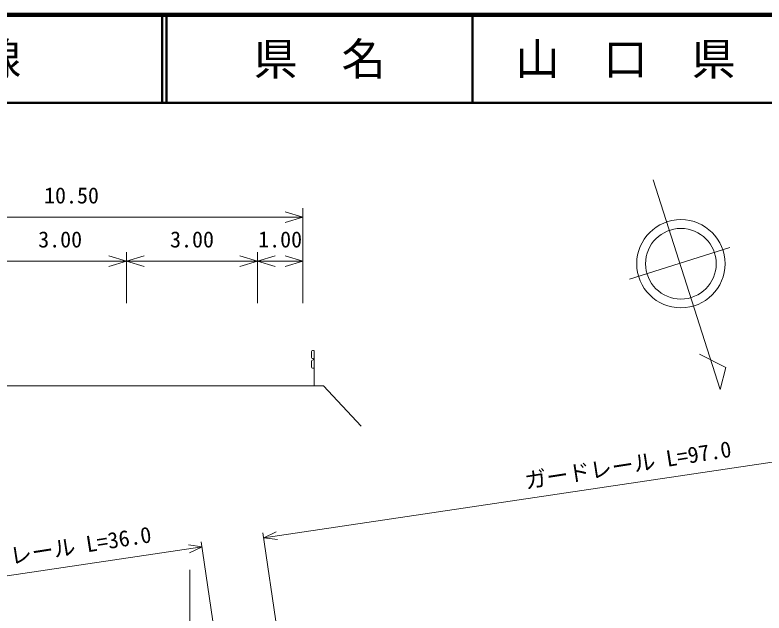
# Model space of a CAD drawing. Units: millimetres, scale not verified. Extents: x 40000 to 680000, y 20000 to 380000.
# Drawn here: x 281035 to 366111, y 312045 to 380000 of the extents above; entities that cross this region are included whole.
import ezdxf
from ezdxf.enums import TextEntityAlignment as Align

# ---------------------------------------------------------------- set-up
doc = ezdxf.new("R2010")
doc.units = ezdxf.units.MM
doc.header["$LTSCALE"] = 1000
for name, color, linetype, lineweight in [('M-BGD', 7, 'Continuous', 13), ('M-BMK-SRVR', 3, 'Continuous', 13), ('M-STR-HTXT', 7, 'Continuous', 13), ('M-TTL', 2, 'Continuous', 140), ('M-TTL-LINE', 7, 'Continuous', 50)]:
    doc.layers.add(name, color=color, linetype=linetype, lineweight=lineweight)
doc.layers.add('M-TTL-TXT', color=7, linetype='Continuous')
doc.styles.add('ＭＳ ゴシック', font='')
doc.styles.get('ＭＳ ゴシック').set_extended_font_data('MS Gothic')

msp = doc.modelspace()

# ---------------------------------------------------------------- linework, layer by layer
at = {"layer": 'M-BGD'}
for p, q in [((314725, 341777), (314725, 341077)), ((314925, 341877), (314825, 341877)), ((315025, 337877), (315025, 341877)), ((314725, 340677), (314725, 339977)), ((314925, 339877), (314825, 339877))]:
    msp.add_line(p, q, dxfattribs=at)
for points in [[(257117, 332940), (259668, 337915), (275351, 337915), (275351, 339174), (276151, 339174), (276151, 337877), (316086, 337877), (320337, 333296)], [(300039, 266751), (300577, 282015), (300814, 293677), (300892, 309212), (300898, 316939)]]:
    msp.add_lwpolyline(points, dxfattribs=at)
for centre, start, end in [((314825, 341777), 90, 180), ((314825, 341077), 180, 270), ((314825, 340677), 90, 180), ((314825, 340877), 270, 90), ((314825, 339977), 180, 270)]:
    msp.add_arc(centre, 100, start, end, dxfattribs=at)
at = {"layer": 'M-BMK-SRVR'}
for p, q in [((353527, 361253), (361112, 337432)), ((362242, 353589), (350846, 349999)), ((361791, 339941), (358796, 341451)), ((361112, 337432), (361791, 339941))]:
    msp.add_line(p, q, dxfattribs=at)
for radius in [5016, 4013]:
    msp.add_circle((356670, 351734), radius, dxfattribs=at)
at = {"layer": 'M-STR-HTXT'}
for p, q in [((313715, 357032), (311715, 357632)), ((313715, 347264), (313715, 358032)), ((261190, 357032), (313715, 357032)), ((313715, 357032), (311715, 356432)), ((293703, 352032), (291703, 352632)), ((293703, 347264), (293703, 353032)), ((293703, 352032), (295703, 352632)), ((308582, 352032), (306582, 352632)), ((308582, 347264), (308582, 353032)), ((308582, 352032), (310582, 352632)), ((313715, 352032), (311715, 352632)), ((278627, 352032), (293703, 352032)), ((293703, 352032), (291703, 351432)), ((293703, 352032), (308582, 352032)), ((293703, 352032), (295703, 351432)), ((308582, 352032), (306582, 351432)), ((308582, 352032), (313715, 352032)), ((308582, 352032), (310582, 351432)), ((313715, 352032), (311715, 351432)), ((309284, 320605), (388427, 332387)), ((314712, 283732), (309203, 321159)), ((309284, 320605), (310702, 321271)), ((307709, 282701), (302200, 320128)), ((309284, 320605), (310834, 320381)), ((266022, 314164), (302283, 319563)), ((302283, 319563), (300733, 319787)), ((302283, 319563), (300866, 318897))]:
    msp.add_line(p, q, dxfattribs=at)
at = {"layer": 'M-TTL'}
msp.add_line((680000, 380000), (40000, 380000), dxfattribs=at)
at = {"layer": 'M-TTL-LINE'}
for p, q in [((297750, 380000), (297750, 370000)), ((298250, 380000), (298250, 370000)), ((333000, 380000), (333000, 370000)), ((40000, 370000), (680000, 370000))]:
    msp.add_line(p, q, dxfattribs=at)

# ---------------------------------------------------------------- texts
at = {"layer": 'M-STR-HTXT', "style": 'ＭＳ ゴシック'}
for s, p in [('10.50', (287453, 358032)), ('3.00', (286165, 353032)), ('3.00', (301142, 353032)), ('1.00', (311149, 353032))]:
    msp.add_text(s, height=1833, dxfattribs=at).set_placement(p, align=Align.BOTTOM_CENTER)
for s, p in [('ガードレール L=97.0', (350655, 328885)), ('ガードレール L=36.0', (284776, 319171))]:
    msp.add_text(s, height=1833, rotation=8.894, dxfattribs=at).set_placement(p, align=Align.MIDDLE_CENTER)
at = {"layer": 'M-TTL-TXT', "style": 'ＭＳ ゴシック'}
msp.add_text('一般県道\u3000開作上嘉川(停)線', height=3666, dxfattribs=at).set_placement((216734, 375000), align=Align.MIDDLE_LEFT)
for s, p in [('県\u3000名', (315625, 375000)), ('山\u3000口\u3000県', (350375, 375000))]:
    msp.add_text(s, height=3666, dxfattribs=at).set_placement(p, align=Align.MIDDLE_CENTER)

doc.saveas('drawing.dxf')
